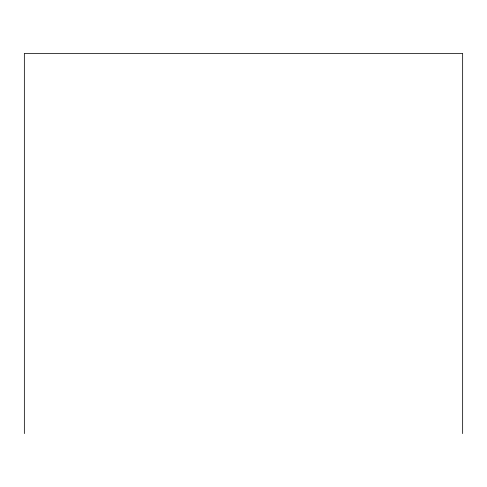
<?xml version="1.0" encoding="UTF-8"?>
<svg xmlns="http://www.w3.org/2000/svg" width="487" height="487" viewBox="0 0 487 487"><rect width="100%" height="100%" fill="white"/><g stroke="black" fill="none" stroke-linecap="round" stroke-linejoin="round"><path stroke-width="0.73" d="M462.65 433.6L462.65 53.4L24.35 53.4L24.35 433.6"/></g></svg>
